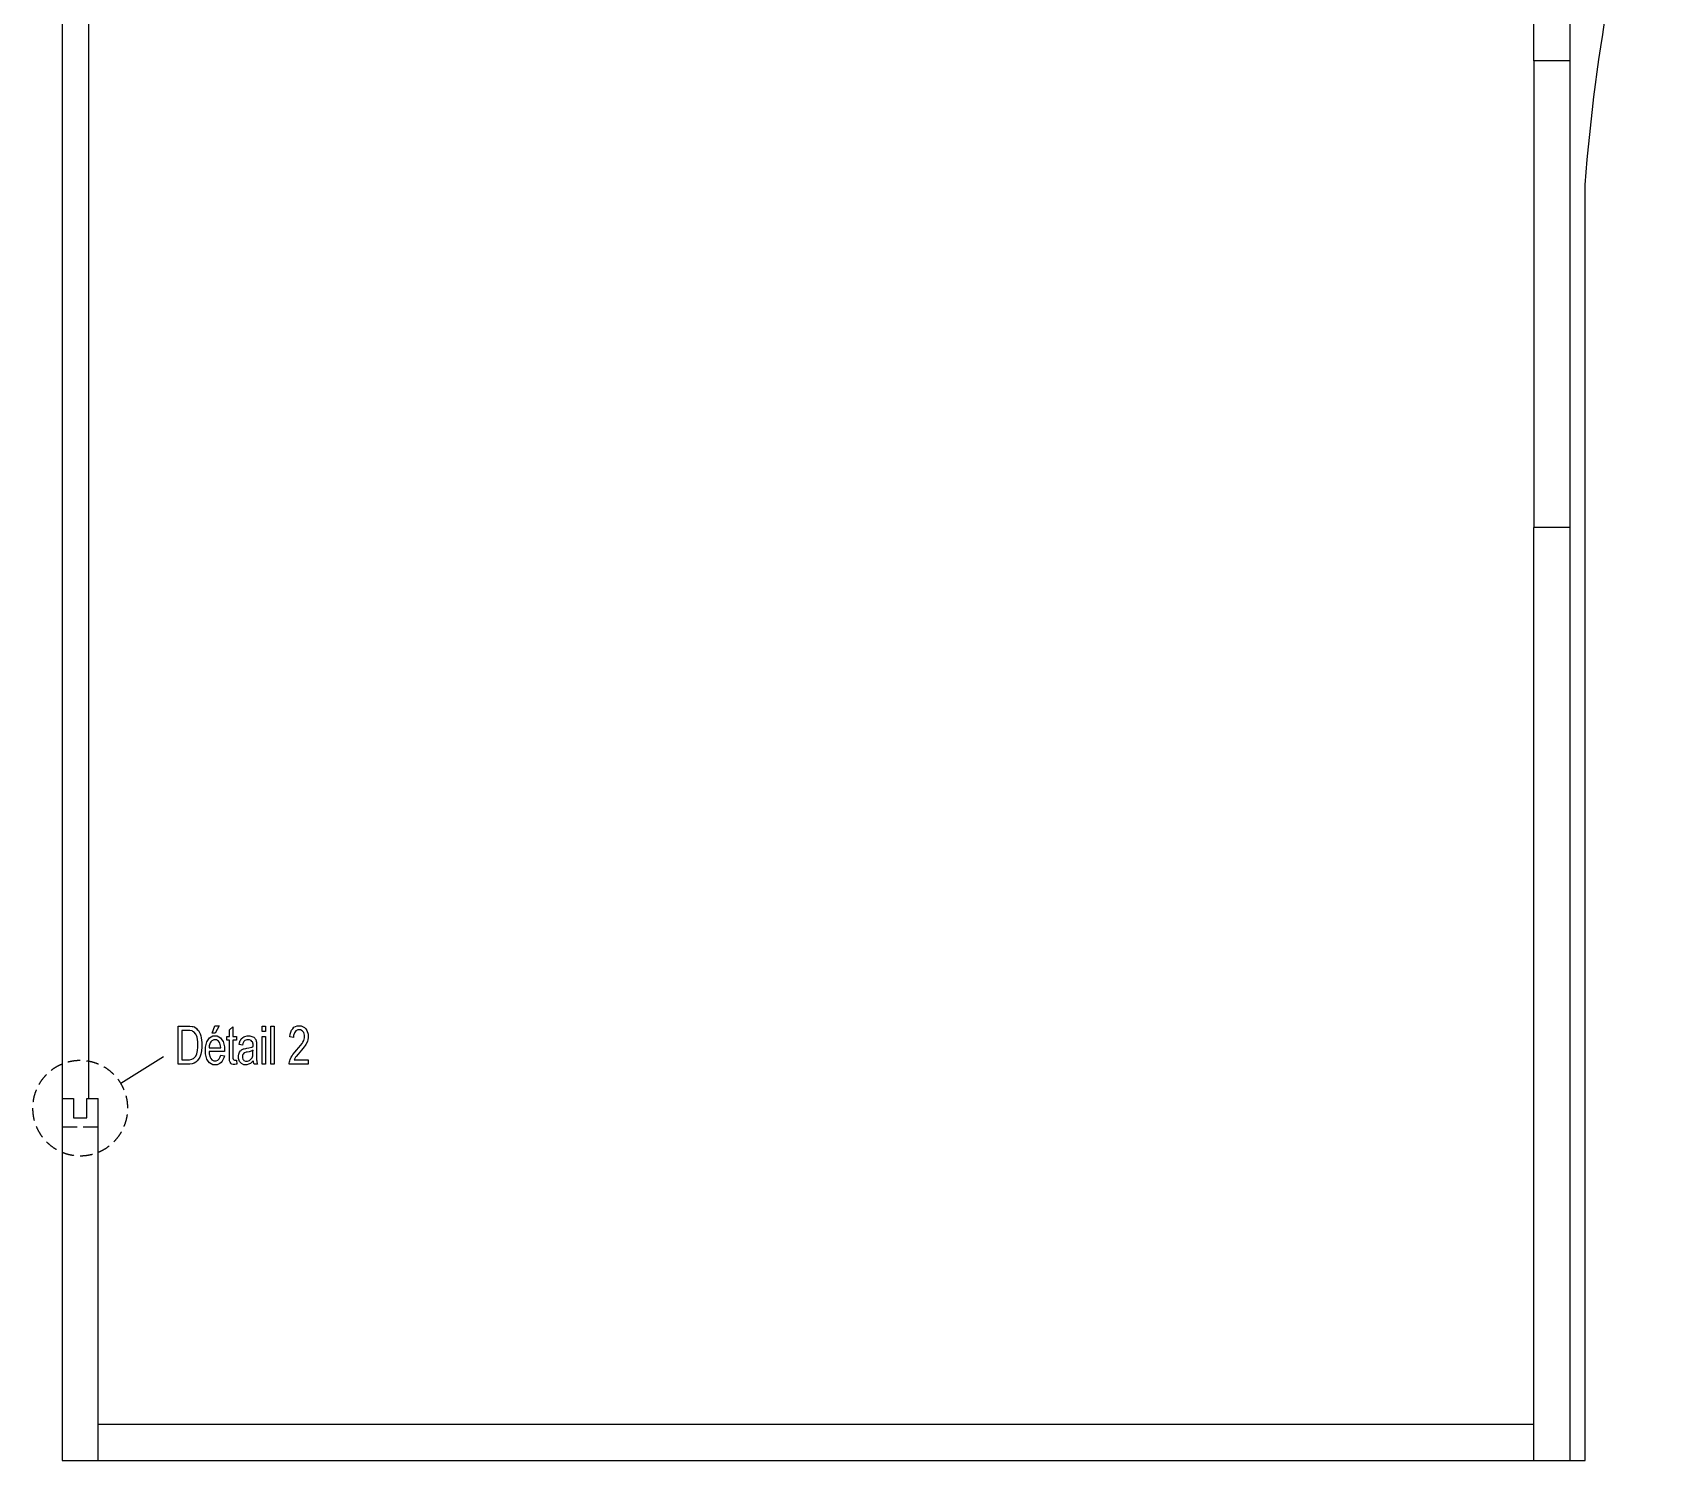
# Model space of a CAD drawing. Extents: x 1 to 138, y 1 to 97.
# Drawn here: x 41.87 to 75.56, y 1.5 to 31.02 of the extents above; entities that cross this region are included whole.
import ezdxf

# ---------------------------------------------------------------- set-up
doc = ezdxf.new("R2010")
doc.units = 0
for name, color, linetype in [('_XREF_-_SIDE_-_01', 1, 'CONTINUOUS'), ('PLAN', 18, 'CONTINUOUS'), ('TEXTE', 30, 'CONTINUOUS')]:
    doc.layers.add(name, color=color, linetype=linetype)

msp = doc.modelspace()

# ---------------------------------------------------------------- linework, layer by layer
at = {"layer": '_XREF_-_SIDE_-_01'}
msp.add_lwpolyline([(75.482, 36.07, 0.166818), (75.404, 37.448), (70.718, 48.08, -0.071004), (67.646, 63.319), (67.646, 67.177, 0.369748), (66.746, 68.228, 0.10487), (42.921, 66.921, 0.3389), (42.484, 66.351), (42.484, 65.602), (42.484, 52.293), (42.484, 8.978), (42.484, 1.496), (43.358, 1.496), (72.923, 1.496), (73.829, 1.496), (73.986, 1.496), (73.986, 27.879, -0.05217)], format="xyb", close=True, dxfattribs=at)
at = {"layer": 'PLAN'}
for points in [[(43.036, 8.978), (43.036, 51.82)], [(72.923, 30.439), (72.923, 34.179)], [(73.671, 30.439), (73.671, 33.864)], [(73.671, 30.439), (72.923, 30.439)], [(72.923, 30.439), (72.923, 20.791)], [(73.671, 20.791), (73.671, 30.439)], [(73.671, 20.791), (72.923, 20.791)], [(72.923, 1.496), (72.923, 20.791)], [(73.671, 1.496), (73.671, 20.791)], [(42.484, 1.496), (43.233, 1.496), (43.233, 8.978)], [(42.484, 8.978), (42.721, 8.978)], [(42.721, 8.978), (42.721, 8.584), (42.996, 8.584), (42.996, 8.978)], [(42.996, 8.978), (43.233, 8.978)], [(42.796, 8.387), (42.484, 8.387)], [(43.233, 8.387), (42.921, 8.387)], [(43.233, 2.244), (72.923, 2.244)], [(72.923, 1.496), (73.671, 1.496)]]:
    msp.add_lwpolyline(points, dxfattribs=at)
at = {"layer": 'TEXTE'}
for points in [[(44.887, 9.691), (44.887, 10.479), (45.09, 10.479), (45.124, 10.479), (45.177, 10.473), (45.195, 10.468), (45.22, 10.46), (45.263, 10.432), (45.281, 10.411), (45.305, 10.385), (45.34, 10.318), (45.351, 10.277), (45.363, 10.236), (45.374, 10.142), (45.374, 10.089), (45.374, 10.045), (45.367, 9.965), (45.359, 9.93), (45.351, 9.896), (45.331, 9.838), (45.318, 9.816), (45.306, 9.793), (45.279, 9.757), (45.265, 9.744), (45.25, 9.731), (45.215, 9.712), (45.194, 9.705), (45.174, 9.698), (45.126, 9.691), (45.099, 9.691)], [(45.588, 10.332), (45.641, 10.483), (45.736, 10.483), (45.648, 10.332)], [(46.089, 9.777), (46.1, 9.692), (46.084, 9.688), (46.057, 9.683), (46.045, 9.683), (46.025, 9.683), (45.995, 9.692), (45.984, 9.7), (45.973, 9.709), (45.958, 9.73), (45.953, 9.744), (45.949, 9.758), (45.944, 9.815), (45.944, 9.858), (45.944, 10.188), (45.891, 10.188), (45.891, 10.262), (45.944, 10.262), (45.944, 10.404), (46.017, 10.461), (46.017, 10.262), (46.089, 10.262), (46.089, 10.188), (46.017, 10.188), (46.017, 9.853), (46.017, 9.832), (46.019, 9.806), (46.021, 9.8), (46.023, 9.794), (46.029, 9.785), (46.033, 9.781), (46.037, 9.778), (46.05, 9.774), (46.058, 9.774), (46.064, 9.774), (46.079, 9.776)], [(46.619, 10.368), (46.619, 10.479), (46.692, 10.479), (46.692, 10.368)], [(46.8, 9.691), (46.8, 10.479), (46.872, 10.479), (46.872, 9.691)], [(47.574, 9.784), (47.574, 9.691), (47.184, 9.691), (47.184, 9.709), (47.188, 9.742), (47.193, 9.759), (47.2, 9.785), (47.224, 9.837), (47.24, 9.863), (47.257, 9.889), (47.304, 9.948), (47.335, 9.982), (47.383, 10.035), (47.448, 10.119), (47.465, 10.149), (47.482, 10.18), (47.499, 10.238), (47.499, 10.266), (47.499, 10.294), (47.484, 10.343), (47.468, 10.362), (47.453, 10.382), (47.413, 10.402), (47.388, 10.402), (47.362, 10.402), (47.32, 10.381), (47.304, 10.36), (47.288, 10.339), (47.272, 10.281), (47.272, 10.244), (47.198, 10.254), (47.202, 10.31), (47.23, 10.395), (47.255, 10.424), (47.28, 10.453), (47.347, 10.482), (47.389, 10.482), (47.432, 10.482), (47.499, 10.451), (47.524, 10.419), (47.549, 10.388), (47.573, 10.31), (47.573, 10.263), (47.573, 10.24), (47.566, 10.193), (47.559, 10.17), (47.552, 10.148), (47.528, 10.1), (47.511, 10.074), (47.494, 10.049), (47.438, 9.98), (47.399, 9.936), (47.367, 9.899), (47.325, 9.85), (47.315, 9.837), (47.306, 9.824), (47.291, 9.797), (47.285, 9.784)], [(44.964, 9.784), (45.091, 9.784), (45.12, 9.784), (45.166, 9.792), (45.182, 9.799), (45.199, 9.806), (45.225, 9.826), (45.235, 9.84), (45.249, 9.858), (45.271, 9.908), (45.279, 9.939), (45.286, 9.971), (45.294, 10.046), (45.294, 10.091), (45.294, 10.153), (45.279, 10.248), (45.264, 10.281), (45.248, 10.314), (45.211, 10.359), (45.19, 10.37), (45.174, 10.378), (45.123, 10.386), (45.089, 10.386), (44.964, 10.386)], [(45.765, 9.876), (45.84, 9.863), (45.831, 9.819), (45.798, 9.751), (45.774, 9.727), (45.75, 9.703), (45.689, 9.679), (45.652, 9.679), (45.605, 9.679), (45.531, 9.717), (45.503, 9.756), (45.476, 9.794), (45.448, 9.902), (45.448, 9.972), (45.448, 10.044), (45.476, 10.156), (45.504, 10.195), (45.532, 10.235), (45.604, 10.275), (45.648, 10.275), (45.691, 10.275), (45.761, 10.236), (45.788, 10.197), (45.815, 10.158), (45.842, 10.048), (45.842, 9.978), (45.842, 9.974), (45.842, 9.961), (45.842, 9.952), (45.523, 9.952), (45.525, 9.905), (45.545, 9.833), (45.563, 9.808), (45.58, 9.783), (45.625, 9.758), (45.652, 9.758), (45.672, 9.758), (45.706, 9.772), (45.72, 9.786), (45.734, 9.8), (45.756, 9.845)], [(45.527, 10.032), (45.765, 10.032), (45.763, 10.068), (45.749, 10.122), (45.738, 10.14), (45.721, 10.167), (45.676, 10.195), (45.648, 10.195), (45.623, 10.195), (45.581, 10.173), (45.564, 10.151), (45.547, 10.129), (45.529, 10.069)], [(46.439, 9.761), (46.419, 9.739), (46.38, 9.707), (46.361, 9.697), (46.342, 9.688), (46.303, 9.679), (46.281, 9.679), (46.246, 9.679), (46.192, 9.702), (46.173, 9.725), (46.154, 9.748), (46.135, 9.806), (46.135, 9.842), (46.135, 9.863), (46.142, 9.901), (46.149, 9.919), (46.157, 9.936), (46.175, 9.964), (46.187, 9.974), (46.198, 9.985), (46.224, 10), (46.239, 10.006), (46.25, 10.01), (46.282, 10.017), (46.303, 10.02), (46.347, 10.027), (46.412, 10.044), (46.432, 10.054), (46.433, 10.064), (46.433, 10.076), (46.433, 10.079), (46.433, 10.108), (46.423, 10.15), (46.412, 10.162), (46.398, 10.178), (46.357, 10.195), (46.33, 10.195), (46.304, 10.195), (46.267, 10.183), (46.254, 10.171), (46.242, 10.159), (46.224, 10.117), (46.218, 10.087), (46.148, 10.099), (46.152, 10.13), (46.168, 10.179), (46.179, 10.197), (46.19, 10.216), (46.222, 10.245), (46.243, 10.255), (46.264, 10.265), (46.313, 10.275), (46.341, 10.275), (46.368, 10.275), (46.412, 10.266), (46.43, 10.258), (46.447, 10.249), (46.472, 10.228), (46.48, 10.214), (46.488, 10.201), (46.499, 10.169), (46.502, 10.149), (46.504, 10.136), (46.506, 10.092), (46.506, 10.059), (46.506, 9.931), (46.506, 9.863), (46.508, 9.778), (46.511, 9.76), (46.513, 9.742), (46.522, 9.708), (46.529, 9.691), (46.454, 9.691), (46.448, 9.706), (46.44, 9.741)], [(46.619, 9.691), (46.619, 10.262), (46.692, 10.262), (46.692, 9.691)], [(46.433, 9.978), (46.413, 9.967), (46.354, 9.949), (46.314, 9.941), (46.292, 9.937), (46.26, 9.927), (46.251, 9.922), (46.242, 9.917), (46.228, 9.901), (46.223, 9.891), (46.218, 9.88), (46.213, 9.857), (46.213, 9.845), (46.213, 9.825), (46.223, 9.793), (46.234, 9.78), (46.245, 9.767), (46.277, 9.754), (46.299, 9.754), (46.319, 9.754), (46.357, 9.767), (46.373, 9.779), (46.389, 9.791), (46.413, 9.825), (46.421, 9.846), (46.427, 9.862), (46.432, 9.911), (46.432, 9.943)]]:
    msp.add_lwpolyline(points, close=True, dxfattribs=at)
for points in [[(43.696, 9.299), (44.584, 9.849)], [(42.162, 9.477), (42.158, 9.473), (42.154, 9.468), (42.149, 9.464), (42.145, 9.459), (42.141, 9.455), (42.137, 9.45), (42.132, 9.446), (42.128, 9.441), (42.124, 9.437), (42.12, 9.432), (42.116, 9.427), (42.112, 9.423), (42.108, 9.418), (42.104, 9.413), (42.1, 9.409), (42.096, 9.404), (42.092, 9.399), (42.088, 9.394), (42.084, 9.389), (42.081, 9.384), (42.077, 9.38), (42.073, 9.375), (42.069, 9.37), (42.066, 9.365), (42.062, 9.36), (42.058, 9.355), (42.055, 9.35), (42.051, 9.345), (42.048, 9.34), (42.044, 9.334), (42.041, 9.329), (42.037, 9.324), (42.034, 9.319), (42.031, 9.314), (42.027, 9.309), (42.024, 9.303), (42.021, 9.298), (42.018, 9.293), (42.014, 9.288), (42.011, 9.282), (42.008, 9.277), (42.006, 9.273)], [(42.482, 9.691), (42.479, 9.689), (42.473, 9.687), (42.468, 9.685), (42.462, 9.682), (42.456, 9.68), (42.451, 9.677), (42.445, 9.674), (42.439, 9.672), (42.434, 9.669), (42.428, 9.667), (42.423, 9.664), (42.417, 9.661), (42.412, 9.658), (42.406, 9.655), (42.401, 9.653), (42.395, 9.65), (42.39, 9.647), (42.384, 9.644), (42.379, 9.641), (42.373, 9.638), (42.368, 9.635), (42.363, 9.632), (42.357, 9.628), (42.352, 9.625), (42.347, 9.622), (42.341, 9.619), (42.336, 9.616), (42.331, 9.612), (42.326, 9.609), (42.321, 9.606), (42.315, 9.602), (42.31, 9.599), (42.305, 9.595), (42.3, 9.592), (42.295, 9.588), (42.29, 9.585), (42.285, 9.581), (42.28, 9.578), (42.275, 9.574), (42.27, 9.57), (42.265, 9.566), (42.26, 9.563), (42.259, 9.562)], [(42.858, 9.766), (42.852, 9.766), (42.846, 9.765), (42.84, 9.765), (42.834, 9.765), (42.828, 9.765), (42.821, 9.765), (42.815, 9.765), (42.809, 9.764), (42.803, 9.764), (42.797, 9.764), (42.79, 9.763), (42.784, 9.763), (42.778, 9.762), (42.772, 9.762), (42.766, 9.761), (42.76, 9.761), (42.754, 9.76), (42.747, 9.759), (42.741, 9.759), (42.735, 9.758), (42.729, 9.757), (42.723, 9.756), (42.717, 9.755), (42.711, 9.754), (42.704, 9.753), (42.698, 9.752), (42.692, 9.751), (42.686, 9.75), (42.68, 9.749), (42.674, 9.748), (42.668, 9.747), (42.662, 9.746), (42.656, 9.744), (42.65, 9.743), (42.644, 9.742), (42.638, 9.74), (42.632, 9.739), (42.626, 9.738), (42.62, 9.736), (42.614, 9.735), (42.608, 9.733), (42.604, 9.732)], [(43.235, 9.691), (43.232, 9.692), (43.227, 9.694), (43.221, 9.696), (43.215, 9.699), (43.209, 9.701), (43.204, 9.703), (43.198, 9.705), (43.192, 9.707), (43.186, 9.709), (43.18, 9.711), (43.174, 9.713), (43.169, 9.715), (43.163, 9.717), (43.157, 9.719), (43.151, 9.721), (43.145, 9.723), (43.139, 9.725), (43.133, 9.726), (43.127, 9.728), (43.121, 9.73), (43.115, 9.731), (43.109, 9.733), (43.103, 9.735), (43.097, 9.736), (43.091, 9.738), (43.085, 9.739), (43.079, 9.74), (43.073, 9.742), (43.067, 9.743), (43.061, 9.744), (43.055, 9.746), (43.049, 9.747), (43.043, 9.748), (43.037, 9.749), (43.031, 9.75), (43.025, 9.751), (43.019, 9.752), (43.012, 9.753), (43.006, 9.754), (43, 9.755), (42.994, 9.756), (42.988, 9.757), (42.987, 9.757)], [(43.555, 9.477), (43.55, 9.482), (43.546, 9.486), (43.541, 9.49), (43.537, 9.494), (43.532, 9.499), (43.528, 9.503), (43.523, 9.507), (43.519, 9.511), (43.514, 9.515), (43.509, 9.52), (43.505, 9.524), (43.5, 9.528), (43.495, 9.532), (43.491, 9.536), (43.486, 9.54), (43.481, 9.544), (43.476, 9.547), (43.472, 9.551), (43.467, 9.555), (43.462, 9.559), (43.457, 9.563), (43.452, 9.566), (43.447, 9.57), (43.442, 9.574), (43.437, 9.578), (43.432, 9.581), (43.427, 9.585), (43.422, 9.588), (43.417, 9.592), (43.412, 9.595), (43.407, 9.599), (43.402, 9.602), (43.396, 9.606), (43.391, 9.609), (43.386, 9.612), (43.381, 9.616), (43.375, 9.619), (43.37, 9.622), (43.365, 9.625), (43.36, 9.628), (43.354, 9.632), (43.351, 9.634)], [(41.949, 9.158), (41.948, 9.155), (41.945, 9.149), (41.943, 9.144), (41.941, 9.138), (41.939, 9.132), (41.937, 9.126), (41.934, 9.12), (41.932, 9.115), (41.93, 9.109), (41.928, 9.103), (41.926, 9.097), (41.924, 9.091), (41.922, 9.085), (41.92, 9.079), (41.918, 9.074), (41.917, 9.068), (41.915, 9.062), (41.913, 9.056), (41.911, 9.05), (41.91, 9.044), (41.908, 9.038), (41.907, 9.032), (41.905, 9.026), (41.903, 9.02), (41.902, 9.014), (41.901, 9.008), (41.899, 9.002), (41.898, 8.996), (41.896, 8.99), (41.895, 8.984), (41.894, 8.978), (41.893, 8.972), (41.891, 8.966), (41.89, 8.959), (41.889, 8.953), (41.888, 8.947), (41.887, 8.941), (41.886, 8.935), (41.885, 8.929), (41.884, 8.923), (41.883, 8.917), (41.883, 8.911), (41.882, 8.91)], [(43.768, 9.158), (43.767, 9.161), (43.764, 9.166), (43.762, 9.172), (43.759, 9.178), (43.757, 9.183), (43.754, 9.189), (43.752, 9.195), (43.749, 9.2), (43.747, 9.206), (43.744, 9.211), (43.741, 9.217), (43.738, 9.223), (43.736, 9.228), (43.733, 9.234), (43.73, 9.239), (43.727, 9.244), (43.724, 9.25), (43.721, 9.255), (43.718, 9.261), (43.715, 9.266), (43.712, 9.272), (43.709, 9.277), (43.706, 9.282), (43.703, 9.288), (43.699, 9.293), (43.696, 9.298), (43.693, 9.303), (43.69, 9.309), (43.686, 9.314), (43.683, 9.319), (43.68, 9.324), (43.676, 9.329), (43.673, 9.334), (43.669, 9.34), (43.666, 9.345), (43.662, 9.35), (43.659, 9.355), (43.655, 9.36), (43.651, 9.365), (43.648, 9.37), (43.644, 9.375), (43.64, 9.38), (43.639, 9.38)], [(41.874, 8.781), (41.874, 8.775), (41.874, 8.769), (41.874, 8.763), (41.874, 8.756), (41.875, 8.75), (41.875, 8.744), (41.875, 8.738), (41.875, 8.732), (41.876, 8.725), (41.876, 8.719), (41.876, 8.713), (41.877, 8.707), (41.877, 8.701), (41.878, 8.695), (41.878, 8.688), (41.879, 8.682), (41.88, 8.676), (41.88, 8.67), (41.881, 8.664), (41.882, 8.658), (41.883, 8.652), (41.883, 8.645), (41.884, 8.639), (41.885, 8.633), (41.886, 8.627), (41.887, 8.621), (41.888, 8.615), (41.889, 8.609), (41.89, 8.603), (41.891, 8.597), (41.893, 8.591), (41.894, 8.585), (41.895, 8.578), (41.896, 8.572), (41.898, 8.566), (41.899, 8.56), (41.901, 8.554), (41.902, 8.548), (41.903, 8.542), (41.905, 8.536), (41.907, 8.53), (41.908, 8.526)], [(43.843, 8.781), (43.843, 8.787), (43.843, 8.793), (43.843, 8.8), (43.843, 8.806), (43.842, 8.812), (43.842, 8.818), (43.842, 8.824), (43.842, 8.831), (43.841, 8.837), (43.841, 8.843), (43.841, 8.849), (43.84, 8.855), (43.84, 8.861), (43.839, 8.868), (43.839, 8.874), (43.838, 8.88), (43.837, 8.886), (43.837, 8.892), (43.836, 8.898), (43.835, 8.904), (43.834, 8.911), (43.834, 8.917), (43.833, 8.923), (43.832, 8.929), (43.831, 8.935), (43.83, 8.941), (43.829, 8.947), (43.828, 8.953), (43.827, 8.959), (43.825, 8.966), (43.824, 8.972), (43.823, 8.978), (43.822, 8.984), (43.821, 8.99), (43.819, 8.996), (43.818, 9.002), (43.816, 9.008), (43.815, 9.014), (43.814, 9.02), (43.812, 9.026), (43.81, 9.032), (43.809, 9.036)], [(43.768, 8.404), (43.769, 8.407), (43.771, 8.413), (43.774, 8.419), (43.776, 8.424), (43.778, 8.43), (43.78, 8.436), (43.783, 8.442), (43.785, 8.448), (43.787, 8.453), (43.789, 8.459), (43.791, 8.465), (43.793, 8.471), (43.795, 8.477), (43.797, 8.483), (43.798, 8.489), (43.8, 8.495), (43.802, 8.501), (43.804, 8.506), (43.806, 8.512), (43.807, 8.518), (43.809, 8.524), (43.81, 8.53), (43.812, 8.536), (43.814, 8.542), (43.815, 8.548), (43.816, 8.554), (43.818, 8.56), (43.819, 8.566), (43.821, 8.572), (43.822, 8.578), (43.823, 8.585), (43.824, 8.591), (43.825, 8.597), (43.827, 8.603), (43.828, 8.609), (43.829, 8.615), (43.83, 8.621), (43.831, 8.627), (43.832, 8.633), (43.833, 8.639), (43.834, 8.645), (43.834, 8.652), (43.834, 8.653)], [(41.949, 8.404), (41.95, 8.402), (41.953, 8.396), (41.955, 8.39), (41.957, 8.384), (41.96, 8.379), (41.963, 8.373), (41.965, 8.368), (41.968, 8.362), (41.97, 8.356), (41.973, 8.351), (41.976, 8.345), (41.979, 8.34), (41.981, 8.334), (41.984, 8.329), (41.987, 8.323), (41.99, 8.318), (41.993, 8.312), (41.996, 8.307), (41.999, 8.301), (42.002, 8.296), (42.005, 8.291), (42.008, 8.285), (42.011, 8.28), (42.014, 8.275), (42.018, 8.269), (42.021, 8.264), (42.024, 8.259), (42.027, 8.254), (42.031, 8.248), (42.034, 8.243), (42.037, 8.238), (42.041, 8.233), (42.044, 8.228), (42.048, 8.223), (42.051, 8.218), (42.055, 8.213), (42.058, 8.207), (42.062, 8.202), (42.066, 8.197), (42.069, 8.193), (42.073, 8.188), (42.077, 8.183), (42.077, 8.182)], [(42.162, 8.085), (42.167, 8.081), (42.171, 8.076), (42.176, 8.072), (42.18, 8.068), (42.185, 8.063), (42.189, 8.059), (42.194, 8.055), (42.198, 8.051), (42.203, 8.047), (42.207, 8.043), (42.212, 8.039), (42.217, 8.035), (42.222, 8.031), (42.226, 8.027), (42.231, 8.023), (42.236, 8.019), (42.241, 8.015), (42.245, 8.011), (42.25, 8.007), (42.255, 8.003), (42.26, 7.999), (42.265, 7.996), (42.27, 7.992), (42.275, 7.988), (42.28, 7.985), (42.285, 7.981), (42.29, 7.977), (42.295, 7.974), (42.3, 7.97), (42.305, 7.967), (42.31, 7.963), (42.315, 7.96), (42.321, 7.957), (42.326, 7.953), (42.331, 7.95), (42.336, 7.947), (42.341, 7.943), (42.347, 7.94), (42.352, 7.937), (42.357, 7.934), (42.363, 7.931), (42.366, 7.929)], [(43.555, 8.085), (43.559, 8.089), (43.563, 8.094), (43.568, 8.098), (43.572, 8.103), (43.576, 8.107), (43.58, 8.112), (43.585, 8.116), (43.589, 8.121), (43.593, 8.125), (43.597, 8.13), (43.601, 8.135), (43.605, 8.139), (43.609, 8.144), (43.613, 8.149), (43.617, 8.154), (43.621, 8.158), (43.625, 8.163), (43.629, 8.168), (43.633, 8.173), (43.636, 8.178), (43.64, 8.183), (43.644, 8.188), (43.648, 8.193), (43.651, 8.197), (43.655, 8.202), (43.659, 8.207), (43.662, 8.213), (43.666, 8.218), (43.669, 8.223), (43.673, 8.228), (43.676, 8.233), (43.68, 8.238), (43.683, 8.243), (43.686, 8.248), (43.69, 8.254), (43.693, 8.259), (43.696, 8.264), (43.699, 8.269), (43.703, 8.275), (43.706, 8.28), (43.709, 8.285), (43.711, 8.289)], [(42.482, 7.872), (42.485, 7.87), (42.49, 7.868), (42.496, 7.866), (42.502, 7.864), (42.508, 7.861), (42.513, 7.859), (42.519, 7.857), (42.525, 7.855), (42.531, 7.853), (42.537, 7.851), (42.543, 7.849), (42.548, 7.847), (42.554, 7.845), (42.56, 7.843), (42.566, 7.841), (42.572, 7.839), (42.578, 7.838), (42.584, 7.836), (42.59, 7.834), (42.596, 7.832), (42.602, 7.831), (42.608, 7.829), (42.614, 7.828), (42.62, 7.826), (42.626, 7.825), (42.632, 7.823), (42.638, 7.822), (42.644, 7.82), (42.65, 7.819), (42.656, 7.818), (42.662, 7.817), (42.668, 7.815), (42.674, 7.814), (42.68, 7.813), (42.686, 7.812), (42.692, 7.811), (42.698, 7.81), (42.704, 7.809), (42.711, 7.808), (42.717, 7.807), (42.723, 7.806), (42.729, 7.805), (42.73, 7.805)], [(42.858, 7.797), (42.865, 7.797), (42.871, 7.797), (42.877, 7.797), (42.883, 7.797), (42.889, 7.797), (42.896, 7.797), (42.902, 7.798), (42.908, 7.798), (42.914, 7.798), (42.92, 7.799), (42.926, 7.799), (42.933, 7.799), (42.939, 7.8), (42.945, 7.8), (42.951, 7.801), (42.957, 7.802), (42.963, 7.802), (42.97, 7.803), (42.976, 7.804), (42.982, 7.804), (42.988, 7.805), (42.994, 7.806), (43, 7.807), (43.006, 7.808), (43.012, 7.809), (43.019, 7.81), (43.025, 7.811), (43.031, 7.812), (43.037, 7.813), (43.043, 7.814), (43.049, 7.815), (43.055, 7.817), (43.061, 7.818), (43.067, 7.819), (43.073, 7.82), (43.079, 7.822), (43.085, 7.823), (43.091, 7.825), (43.097, 7.826), (43.103, 7.828), (43.109, 7.829), (43.113, 7.83)], [(43.235, 7.872), (43.238, 7.873), (43.244, 7.875), (43.249, 7.878), (43.255, 7.88), (43.261, 7.883), (43.266, 7.885), (43.272, 7.888), (43.278, 7.89), (43.283, 7.893), (43.289, 7.896), (43.294, 7.898), (43.3, 7.901), (43.305, 7.904), (43.311, 7.907), (43.316, 7.91), (43.322, 7.913), (43.327, 7.915), (43.333, 7.918), (43.338, 7.921), (43.344, 7.924), (43.349, 7.928), (43.354, 7.931), (43.36, 7.934), (43.365, 7.937), (43.37, 7.94), (43.375, 7.943), (43.381, 7.947), (43.386, 7.95), (43.391, 7.953), (43.396, 7.957), (43.402, 7.96), (43.407, 7.963), (43.412, 7.967), (43.417, 7.97), (43.422, 7.974), (43.427, 7.977), (43.432, 7.981), (43.437, 7.985), (43.442, 7.988), (43.447, 7.992), (43.452, 7.996), (43.457, 7.999), (43.458, 8)]]:
    msp.add_lwpolyline(points, dxfattribs=at)

doc.saveas('drawing.dxf')
